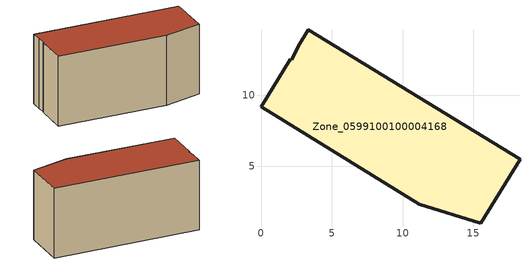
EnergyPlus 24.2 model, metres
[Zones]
Zone_0599100100004168
 floor ground (C_G): 2.17,12.5 2.63,13.47 3.34,14.61 18.3,5.49 15.53,0.98 11.18,2.31 0,9.2 2.07,12.56 z1.62
 wall outside (C_F): 18.3,5.49 3.34,14.61 2.63,13.47 2.17,12.5 2.07,12.56 0,9.2 11.18,2.31 15.53,0.98 18.3,5.49 z1.62:10.03
 roof outside (C_R): 2.63,13.47 2.17,12.5 2.07,12.56 0,9.2 11.18,2.31 15.53,0.98 18.3,5.49 3.34,14.61 z10.03
[BUILDING]
Pand.0599100100004168: North Axis=0; Terrain=City; Loads Convergence Tolerance Value=0.04; Temperature Convergence Tolerance Value=0.4; Solar Distribution=FullExterior; Maximum Number of Warmup Days=25; Minimum Number of Warmup Days=1
[Site:Location]
Rotterdam.The.Hague.AP_ZH_NLD Design_Conditions: Latitude=51.96; Longitude=4.45; Time Zone=1; Elevation=-4.5
[SITE:GROUNDTEMPERATURE:BUILDINGSURFACE]
18, 18, 18, 18, 18, 18, 18, 18, 18, 18, 18, 18
[MATERIAL] Thermal Absorptance=0.9; Solar Absorptance=0.7; Visible Absorptance=0.7
Name | Roughness | Thickness | Conductivity | Density | Specific Heat
G.TI.2006-2014 | MediumSmooth | 0.15 | 0.06 | 540 | 1210
F.TI.2006-2014 | Rough | 0.3 | 0.12 | 1920 | 840
R.TI.2006-2014 | MediumRough | 0.2 | 0.08 | 1500 | 1000
[CONSTRUCTION]
C_G: G.TI.2006-2014
C_F: F.TI.2006-2014
C_R: R.TI.2006-2014
[ZONE]
Zone_0599100100004168: Type=1; Multiplier=1; Ceiling Height=Autocalculate; Volume=Autocalculate; Floor Area=autocalculate; Part of Total Floor Area=Yes
[ZONEINFILTRATION:DESIGNFLOWRATE]
Infil_Zone_0599100100004168: Zone or ZoneList or Space or SpaceList=Zone_0599100100004168; Schedule=AlwaysOn; Design Flow Rate Calculation Method=Flow/Area; Flow Rate per Floor Area=0.0015; Constant Term Coefficient=1; Temperature Term Coefficient=0; Velocity Term Coefficient=0; Velocity Squared Term Coefficient=0
[HVACTEMPLATE:ZONE:IDEALLOADSAIRSYSTEM]
Zone_0599100100004168: Maximum Heating Supply Air Temperature=50; Minimum Cooling Supply Air Temperature=13; Maximum Heating Supply Air Humidity Ratio=0.0156; Minimum Cooling Supply Air Humidity Ratio=0.0077; Heating Limit=NoLimit; Cooling Limit=NoLimit; Dehumidification Control Type=ConstantSensibleHeatRatio; Cooling Sensible Heat Ratio=0.7; Dehumidification Setpoint=60; Humidification Control Type=None; Humidification Setpoint=30; Outdoor Air Method=None; Outdoor Air Flow Rate per Person=0.00944; Outdoor Air Flow Rate per Zone Floor Area=0; Outdoor Air Flow Rate per Zone=0; Demand Controlled Ventilation Type=None; Outdoor Air Economizer Type=NoEconomizer; Heat Recovery Type=None; Sensible Heat Recovery Effectiveness=0.7; Latent Heat Recovery Effectiveness=0.65
[ZONECONTROL:THERMOSTAT]
ThermostatControl_Zone_0599100100004168: Zone or ZoneList=Zone_0599100100004168; Control Type Schedule=DualSetpointControlType; Control 1=Thermostat_Zone_0599100100004168; Temperature Difference Between Cutout And Setpoint=0
[THERMOSTATSETPOINT:DUALSETPOINT]
Thermostat_Zone_0599100100004168: Heating Setpoint Temperature Schedule=HeatingSetpoint_Zone_0599100100004168; Cooling Setpoint Temperature Schedule=CoolingSetpoint_Zone_0599100100004168
[SCHEDULE:COMPACT]
HeatingSetpoint_Zone_0599100100004168: Through: 12/31, For: AllDays, Until: 24:00, 21
CoolingSetpoint_Zone_0599100100004168: Through: 12/31, For: AllDays, Until: 24:00, 24
DualSetpointControlType: Through: 12/31, For: AllDays, Until: 24:00, 4
AlwaysOn: Through: 12/31, For: AllDays, Until: 24:00, 1
